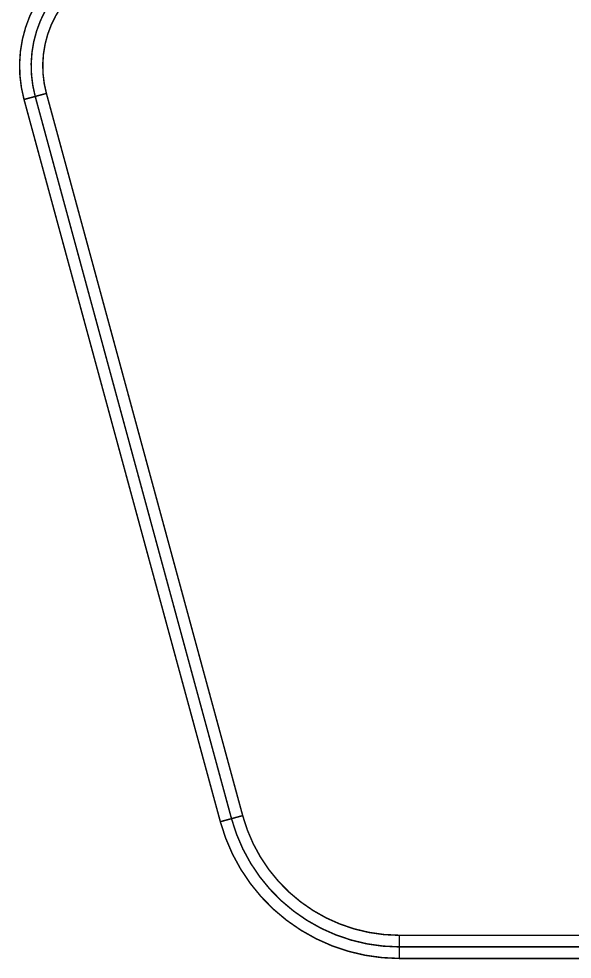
# Model space of a CAD drawing. Header units: inches. Extents: x 0 to 35.2, y -0.7 to 15.9.
# Drawn here: x 23.508 to 23.6959, y 2.8509 to 3.1705 of the extents above; entities that cross this region are included whole.
import ezdxf

# ---------------------------------------------------------------- set-up
doc = ezdxf.new("R2010")
doc.units = ezdxf.units.IN
doc.header["$MEASUREMENT"] = 0
doc.layers.add('Dimensions', color=6, linetype='Continuous')

msp = doc.modelspace()

# ---------------------------------------------------------------- linework, layer by layer
at = {"layer": 'Dimensions'}
for points in [[(23.5098, 3.14311, 0.0005, 0.0005, -0.430405), (23.54256, 3.19681, 0.0005, 0.0005, 0)], [(23.5136, 3.14414, 0.0005, 0.0005, -0.430405), (23.54338, 3.19296, 0.0005, 0.0005, 0)], [(23.5174, 3.14517, 0.0005, 0.0005, -0.430405), (23.5442, 3.18911, 0.0005, 0.0005, 0)], [(23.5098, 3.14311, 0.0005, 0.0005, 0), (23.5136, 3.14414, 0.0005, 0.0005, 0)], [(23.5098, 3.14311, 0.0005, 0.0005, 0), (23.57646, 2.8976, 0.0005, 0.0005, 0)], [(23.5136, 3.14414, 0.0005, 0.0005, 0), (23.5174, 3.14517, 0.0005, 0.0005, 0)], [(23.5136, 3.14414, 0.0005, 0.0005, 0), (23.58025, 2.89863, 0.0005, 0.0005, 0)], [(23.5174, 3.14517, 0.0005, 0.0005, 0), (23.58405, 2.89966, 0.0005, 0.0005, 0)], [(23.58025, 2.89863, 0.0005, 0.0005, 0), (23.58405, 2.89966, 0.0005, 0.0005, 0)], [(23.63725, 2.85898, 0.0005, 0.0005, -0.338533), (23.58405, 2.89966, 0.0005, 0.0005, 0)], [(23.57646, 2.8976, 0.0005, 0.0005, 0), (23.58025, 2.89863, 0.0005, 0.0005, 0)], [(23.63725, 2.85111, 0.0005, 0.0005, -0.338533), (23.57646, 2.8976, 0.0005, 0.0005, 0)], [(23.63725, 2.85504, 0.0005, 0.0005, -0.338533), (23.58025, 2.89863, 0.0005, 0.0005, 0)], [(23.63725, 2.85504, 0.0005, 0.0005, 0), (23.63725, 2.85898, 0.0005, 0.0005, 0)], [(23.63725, 2.85898, 0.0005, 0.0005, 0), (23.72791, 2.85898, 0.0005, 0.0005, 0)], [(23.63725, 2.85504, 0.0005, 0.0005, 0), (23.72791, 2.85504, 0.0005, 0.0005, 0)], [(23.63725, 2.85111, 0.0005, 0.0005, 0), (23.63725, 2.85504, 0.0005, 0.0005, 0)], [(23.63725, 2.85111, 0.0005, 0.0005, 0), (23.72791, 2.85111, 0.0005, 0.0005, 0)]]:
    msp.add_lwpolyline(points, format="xyseb", dxfattribs=at)
for points in [[(23.50968, 3.14311, 0.00025, 0.00025, 1), (23.50993, 3.14311, 0.00025, 0.00025, 1)], [(23.50968, 3.14311, 0.00025, 0.00025, 1), (23.50993, 3.14311, 0.00025, 0.00025, 1)], [(23.50968, 3.14311, 0.00025, 0.00025, 1), (23.50993, 3.14311, 0.00025, 0.00025, 1)], [(23.51347, 3.14414, 0.00025, 0.00025, 1), (23.51372, 3.14414, 0.00025, 0.00025, 1)], [(23.51347, 3.14414, 0.00025, 0.00025, 1), (23.51372, 3.14414, 0.00025, 0.00025, 1)], [(23.51347, 3.14414, 0.00025, 0.00025, 1), (23.51372, 3.14414, 0.00025, 0.00025, 1)], [(23.51347, 3.14414, 0.00025, 0.00025, 1), (23.51372, 3.14414, 0.00025, 0.00025, 1)], [(23.51727, 3.14517, 0.00025, 0.00025, 1), (23.51752, 3.14517, 0.00025, 0.00025, 1)], [(23.51727, 3.14517, 0.00025, 0.00025, 1), (23.51752, 3.14517, 0.00025, 0.00025, 1)], [(23.51727, 3.14517, 0.00025, 0.00025, 1), (23.51752, 3.14517, 0.00025, 0.00025, 1)], [(23.58393, 2.89966, 0.00025, 0.00025, 1), (23.58418, 2.89966, 0.00025, 0.00025, 1)], [(23.58393, 2.89966, 0.00025, 0.00025, 1), (23.58418, 2.89966, 0.00025, 0.00025, 1)], [(23.58393, 2.89966, 0.00025, 0.00025, 1), (23.58418, 2.89966, 0.00025, 0.00025, 1)], [(23.57633, 2.8976, 0.00025, 0.00025, 1), (23.57658, 2.8976, 0.00025, 0.00025, 1)], [(23.57633, 2.8976, 0.00025, 0.00025, 1), (23.57658, 2.8976, 0.00025, 0.00025, 1)], [(23.57633, 2.8976, 0.00025, 0.00025, 1), (23.57658, 2.8976, 0.00025, 0.00025, 1)], [(23.58013, 2.89863, 0.00025, 0.00025, 1), (23.58038, 2.89863, 0.00025, 0.00025, 1)], [(23.58013, 2.89863, 0.00025, 0.00025, 1), (23.58038, 2.89863, 0.00025, 0.00025, 1)], [(23.58013, 2.89863, 0.00025, 0.00025, 1), (23.58038, 2.89863, 0.00025, 0.00025, 1)], [(23.58013, 2.89863, 0.00025, 0.00025, 1), (23.58038, 2.89863, 0.00025, 0.00025, 1)], [(23.63712, 2.85898, 0.00025, 0.00025, 1), (23.63737, 2.85898, 0.00025, 0.00025, 1)], [(23.63712, 2.85898, 0.00025, 0.00025, 1), (23.63737, 2.85898, 0.00025, 0.00025, 1)], [(23.63712, 2.85898, 0.00025, 0.00025, 1), (23.63737, 2.85898, 0.00025, 0.00025, 1)], [(23.63712, 2.85504, 0.00025, 0.00025, 1), (23.63737, 2.85504, 0.00025, 0.00025, 1)], [(23.63712, 2.85504, 0.00025, 0.00025, 1), (23.63737, 2.85504, 0.00025, 0.00025, 1)], [(23.63712, 2.85504, 0.00025, 0.00025, 1), (23.63737, 2.85504, 0.00025, 0.00025, 1)], [(23.63712, 2.85504, 0.00025, 0.00025, 1), (23.63737, 2.85504, 0.00025, 0.00025, 1)], [(23.63712, 2.85111, 0.00025, 0.00025, 1), (23.63737, 2.85111, 0.00025, 0.00025, 1)], [(23.63712, 2.85111, 0.00025, 0.00025, 1), (23.63737, 2.85111, 0.00025, 0.00025, 1)], [(23.63712, 2.85111, 0.00025, 0.00025, 1), (23.63737, 2.85111, 0.00025, 0.00025, 1)]]:
    msp.add_lwpolyline(points, format="xyseb", close=True, dxfattribs=at)

doc.saveas('drawing.dxf')
